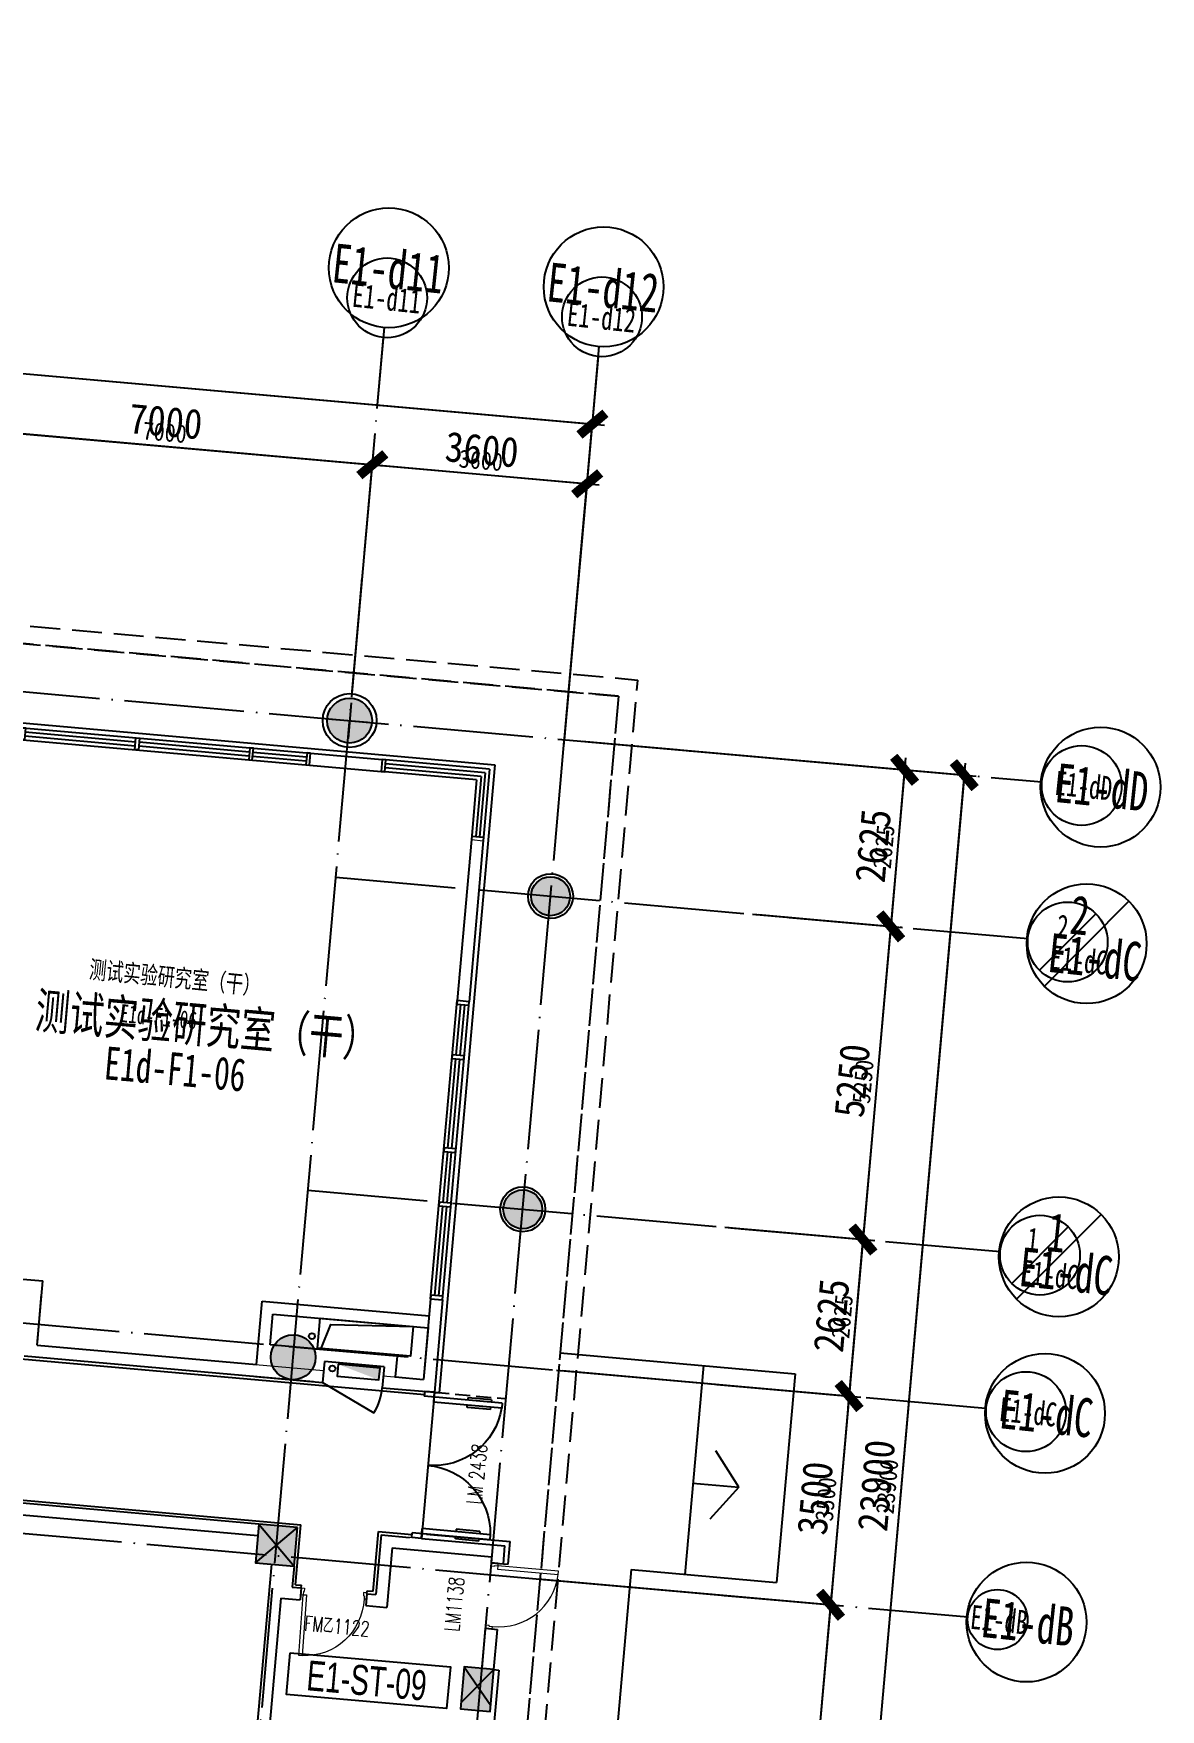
# Model space of a CAD drawing. Header units: millimetres. Extents: x 347599 to 1495443, y -100002 to 152717.
# Drawn here: x 1476630 to 1495443, y 17992 to 45983 of the extents above; entities that cross this region are included whole.
import ezdxf
from ezdxf.enums import TextEntityAlignment as Align

# ---------------------------------------------------------------- set-up
doc = ezdxf.new("R2010")
doc.units = ezdxf.units.MM
doc.header["$LTSCALE"] = 1000
doc.header["$PDMODE"] = 1
for name, pattern in [('DASH', [0.35, 0.25, -0.1]), ('E-RG-1F$0$$0$DOTE', [2.42, 2, -0.2, 0.02, -0.2]), ('XRE2$0$HIDDEN', [0.375, 0.25, -0.125])]:
    doc.linetypes.add(name, pattern=pattern)
doc.layers.get('0').update_dxf_attribs({"linetype": 'CONTINUOUS'})
doc.layers.get('Defpoints').update_dxf_attribs({"linetype": 'CONTINUOUS'})
for name, color, linetype in [('00外装饰面', 21, 'CONTINUOUS'), ('0P-FE-FH-F', 141, 'CONTINUOUS'), ('A-------', 18, 'CONTINUOUS'), ('A-A-建筑投影线', 53, 'DASH'), ('A-GLAZ-CWMG', 3, 'CONTINUOUS'), ('A-STUCCO', 152, 'CONTINUOUS'), ('A-SYMB-DOOR', 13, 'CONTINUOUS'), ('A-SYMB-DOOR1', 4, 'CONTINUOUS'), ('A-WALL', 7, 'CONTINUOUS'), ('AUDIT_D_131110141545-10', 7, 'CONTINUOUS'), ('A—墙体', 7, 'CONTINUOUS'), ('A—文字索引', 40, 'CONTINUOUS'), ('A—楼梯、电梯、栏杆', 50, 'CONTINUOUS'), ('A—设备管丼、主管符号', 50, 'CONTINUOUS'), ('A—轴线、尺寸', 1, 'CONTINUOUS'), ('A—门窗', 135, 'CONTINUOUS'), ('E-RG-1F$0$A-SYMB', 4, 'CONTINUOUS'), ('I—平面—文字', 40, 'CONTINUOUS'), ('I—平面—文字（放大1：100）', 40, 'XRE2$0$HIDDEN'), ('I—平面—消防设施', 10, 'CONTINUOUS'), ('I—平面—装饰面层线', 192, 'CONTINUOUS'), ('I—平面—门', 22, 'CONTINUOUS'), ('XRE1$0$A-SYMB', 4, 'CONTINUOUS'), ('XRE1$0$A-SYMB-NUMB-T', 4, 'CONTINUOUS'), ('轴线100', 1, 'CONTINUOUS')]:
    doc.layers.add(name, color=color, linetype=linetype)
for name, color, linetype, lineweight in [('E1-RI-1F$0$A-DOOR', 32, 'CONTINUOUS', 5), ('E1-RI-1F$0$A-GLAZ-CWMG', 3, 'CONTINUOUS', 5), ('E1-RI-1F$0$A-WALL', 7, 'CONTINUOUS', 5), ('E1-RV-1F$0$A-WALL', 7, 'CONTINUOUS', 5)]:
    doc.layers.add(name, color=color, linetype=linetype, lineweight=lineweight)
doc.styles.add('ARIAL', font='simhei.ttf', dxfattribs={"width": 0.9})
doc.styles.add('ECADI-TXT', font='simplex.shx', dxfattribs={"bigfont": 'hztxt.shx'})
doc.styles.add('XD2008', font='simhei.ttf', dxfattribs={"width": 0.7})
doc.styles.add('XRE1$0$ECADI-TXT', font='simplex.shx', dxfattribs={"bigfont": 'hztxt.shx'})
doc.styles.add('幼圆', font='SIMYOU_0.TTF', dxfattribs={"width": 0.7})
doc.dimstyles.new('200', dxfattribs={"dimscale": 200, "dimtxt": 2.5, "dimasz": 2, "dimexe": 1, "dimexo": 1, "dimgap": 0.8, "dimtad": 1, "dimdec": 0, "dimdsep": 46, "dimtxsty": 'ARIAL', "dimblk1": 'ARCHTICK', "dimblk2": 'ARCHTICK', "dimsah": 1, "dimcen": -0.9, "dimdle": 1, "dimclrd": 256, "dimclre": 256, "dimclrt": 40, "dimaunit": 1, "dimadec": 0, "dimazin": 0, "dimtfac": 0.35, "dimtdec": 0, "dimtix": 1, "dimtmove": 2, "dimatfit": 3, "dimldrblk": 'ARCHTICK', "dimfxl": 0, "dimtvp": 0.8, "dimtolj": 1, "dimtzin": 0, "dimarcsym": 0})
doc.dimstyles.new('副本 100', dxfattribs={"dimscale": 100, "dimtxt": 2.5, "dimasz": 2, "dimexe": 1, "dimexo": 1, "dimgap": 0.8, "dimtad": 1, "dimdec": 0, "dimdsep": 46, "dimtxsty": 'ARIAL', "dimblk1": 'ARCHTICK', "dimblk2": 'ARCHTICK', "dimsah": 1, "dimcen": -0.9, "dimdle": 1, "dimclrd": 256, "dimclre": 256, "dimclrt": 40, "dimaunit": 1, "dimadec": 0, "dimazin": 0, "dimtfac": 0.35, "dimtdec": 0, "dimtix": 1, "dimtmove": 2, "dimatfit": 3, "dimldrblk": 'ARCHTICK', "dimfxl": 0, "dimtvp": 0.8, "dimtolj": 1, "dimtzin": 0, "dimarcsym": 0})

# ---------------------------------------------------------------- blocks, each defined once
blk = doc.blocks.new('E1-RI-1F$0$1窗01')
at = {"layer": 'A—门窗'}
for p, q in [((12311566, -5138138), (12317365, -5138138)), ((12311566, -5138338), (12317365, -5138338)), ((12311626, -5138204), (12312526, -5138204)), ((12311626, -5138271), (12312526, -5138271)), ((12312586, -5138204), (12314436, -5138204)), ((12312586, -5138271), (12314436, -5138271)), ((12314496, -5138204), (12316345, -5138204)), ((12314496, -5138271), (12316345, -5138271)), ((12316405, -5138204), (12317305, -5138204)), ((12316405, -5138271), (12317305, -5138271))]:
    blk.add_line(p, q, dxfattribs=at)
for points in [[(12311566, -5138138), (12311626, -5138138), (12311626, -5138338), (12311566, -5138338)], [(12312526, -5138138), (12312586, -5138138), (12312586, -5138338), (12312526, -5138338)], [(12314436, -5138138), (12314496, -5138138), (12314496, -5138338), (12314436, -5138338)], [(12317365, -5138138), (12317305, -5138138), (12317305, -5138338), (12317365, -5138338)]]:
    blk.add_lwpolyline(points, close=True, dxfattribs=at)
blk.add_lwpolyline([(12316345, -5138138), (12316345, -5138338), (12316405, -5138338), (12316405, -5138138), (12316345, -5138138), (12316345, -5138138)], dxfattribs=at)
at = {"layer": 'E1-RI-1F$0$A-WALL'}
for p, q in [((12311566, -5138138), (12311566, -5138338)), ((12317365, -5138138), (12317365, -5138338))]:
    blk.add_line(p, q, dxfattribs=at)
blk = doc.blocks.new('E1-RI-1F$0$1窗05')
at = {"layer": 'A—门窗'}
for p, q in [((12348365, -5115438), (12346565, -5115438)), ((12348165, -5115638), (12346565, -5115638)), ((12346625, -5115638), (12346625, -5115438)), ((12348298, -5115504), (12346625, -5115504)), ((12348232, -5115571), (12346625, -5115571)), ((12348165, -5115638), (12348165, -5116638)), ((12348232, -5115571), (12348232, -5116578)), ((12348298, -5115504), (12348298, -5116578)), ((12348365, -5115438), (12348365, -5116638)), ((12348165, -5116578), (12348365, -5116578))]:
    blk.add_line(p, q, dxfattribs=at)
at = {"layer": 'E1-RI-1F$0$A-WALL'}
for p, q in [((12346565, -5115638), (12346565, -5115438)), ((12348165, -5116638), (12348365, -5116638))]:
    blk.add_line(p, q, dxfattribs=at)
blk = doc.blocks.new('E1-RI-1F$0$$DORLIB2D$00000011')
for p, q in [((-0.467, 0.471), (-0.467, -0.062)), ((-0.467, 0.471), (-0.433, 0.471)), ((-0.433, 0.471), (-0.433, 0.004)), ((0.433, 0.471), (0.433, 0.004)), ((0.467, 0.471), (0.433, 0.471)), ((0.467, 0.471), (0.467, -0.062)), ((-0.483, 0.396), (-0.483, 0.235)), ((-0.483, 0.396), (-0.467, 0.396)), ((-0.417, 0.396), (-0.433, 0.396)), ((-0.417, 0.396), (-0.417, 0.235)), ((0.417, 0.396), (0.417, 0.235)), ((0.417, 0.396), (0.433, 0.396)), ((0.483, 0.396), (0.467, 0.396)), ((0.483, 0.396), (0.483, 0.235)), ((-0.483, 0.235), (-0.467, 0.235)), ((-0.417, 0.235), (-0.433, 0.235)), ((0.417, 0.235), (0.433, 0.235)), ((0.483, 0.235), (0.467, 0.235)), ((-0.5, 0.004), (-0.433, 0.004)), ((-0.5, 0.004), (-0.5, -0.062)), ((0.5, 0.004), (0.433, 0.004)), ((0.5, 0.004), (0.5, -0.062)), ((-0.5, -0.062), (-0.467, -0.062)), ((0.5, -0.062), (0.467, -0.062))]:
    blk.add_line(p, q)
for centre, start, end in [((-0.467, 0.004), 0, 85.904), ((0.467, 0.004), 94.096, 180)]:
    blk.add_arc(centre, 0.467, start, end)
blk = doc.blocks.new('E1-RI-1F$0$RECTANGULAR_MULLION_-_60_Z')
at = {"layer": 'A—门窗'}
for p, q in [((-30, 125), (30, 125)), ((-30, -75), (-30, 125)), ((30, 125), (30, -75)), ((30, -75), (-30, -75))]:
    blk.add_line(p, q, dxfattribs=at)
blk = doc.blocks.new('_ArchTick')
at = {"color": 0, "linetype": 'ByBlock', "const_width": 0.4}
blk.add_lwpolyline([(-0.5, -0.5), (0.5, 0.5)], dxfattribs=at)
blk = doc.blocks.new('*D266')
at = {"layer": 'A—轴线、尺寸', "linetype": 'ByBlock', "lineweight": -2}
for p, q in [((1485462, 23651), (1490443, 23209)), ((1490261, 23426), (1489917, 19541)), ((1485153, 20164), (1490134, 19723))]:
    blk.add_line(p, q, dxfattribs=at)
at = {"layer": 'Defpoints', "color": 0, "linetype": 'ByBlock'}
for p in [(1485263, 23668), (1484954, 20182), (1489935, 19740)]:
    blk.add_point(p, dxfattribs=at)
at = {"layer": 'A—轴线、尺寸', "linetype": 'ByBlock', "lineweight": -2, "xscale": 400, "yscale": 400, "zscale": 400}
for p, rotation in [((1490244, 23227), 84.93222891520612), ((1489935, 19740), 264.9322289152061)]:
    blk.add_blockref('_ArchTick', p, dxfattribs=dict(at, rotation=rotation))
at = {"layer": 'A—轴线、尺寸', "color": 40, "linetype": 'ByBlock', "insert": (1489678, 21520), "char_height": 500, "attachment_point": 5, "rotation": 84.9322, "style": 'ARIAL'}
blk.add_mtext('\\A1;3500', dxfattribs=at)
blk = doc.blocks.new('*D267')
at = {"layer": 'A—轴线、尺寸', "linetype": 'ByBlock', "lineweight": -2}
for p, q in [((1485153, 20164), (1490134, 19723)), ((1489952, 19940), (1489042, 9680)), ((1484278, 10303), (1489259, 9861))]:
    blk.add_line(p, q, dxfattribs=at)
at = {"layer": 'Defpoints', "color": 0, "linetype": 'ByBlock'}
for p in [(1484954, 20182), (1484079, 10321), (1489060, 9879)]:
    blk.add_point(p, dxfattribs=at)
at = {"layer": 'A—轴线、尺寸', "linetype": 'ByBlock', "lineweight": -2, "xscale": 400, "yscale": 400, "zscale": 400}
for p, rotation in [((1489935, 19740), 84.93222891520612), ((1489060, 9879), 264.9322289152061)]:
    blk.add_blockref('_ArchTick', p, dxfattribs=dict(at, rotation=rotation))
at = {"layer": 'A—轴线、尺寸', "color": 40, "linetype": 'ByBlock', "insert": (1489086, 14846), "char_height": 500, "attachment_point": 5, "rotation": 84.9322, "style": 'ARIAL'}
blk.add_mtext('\\A1;9900', dxfattribs=at)
blk = doc.blocks.new('*D268')
at = {"layer": 'A—轴线、尺寸', "linetype": 'ByBlock', "lineweight": -2}
for p, q in [((1485891, 34154), (1492367, 33580)), ((1492185, 33797), (1490038, 9592)), ((1483780, 10347), (1490255, 9773))]:
    blk.add_line(p, q, dxfattribs=at)
at = {"layer": 'Defpoints', "color": 0, "linetype": 'ByBlock'}
for p in [(1485692, 34172), (1483581, 10365), (1490056, 9791)]:
    blk.add_point(p, dxfattribs=at)
at = {"layer": 'A—轴线、尺寸', "linetype": 'ByBlock', "lineweight": -2, "xscale": 400, "yscale": 400, "zscale": 400}
for p, rotation in [((1492167, 33597), 84.93222891520612), ((1490056, 9791), 264.9322289152061)]:
    blk.add_blockref('_ArchTick', p, dxfattribs=dict(at, rotation=rotation))
at = {"layer": 'A—轴线、尺寸', "color": 40, "linetype": 'ByBlock', "insert": (1490701, 21731), "char_height": 500, "attachment_point": 5, "rotation": 84.9322, "style": 'ARIAL'}
blk.add_mtext('\\A1;23900', dxfattribs=at)
blk = doc.blocks.new('*D293')
at = {"layer": 'A—轴线、尺寸', "linetype": 'ByBlock', "lineweight": -2}
for p, q in [((1414670, 40461), (1415156, 45939)), ((1414939, 45758), (1486159, 39442)), ((1485492, 34180), (1485978, 39659))]:
    blk.add_line(p, q, dxfattribs=at)
at = {"layer": 'Defpoints', "color": 0, "linetype": 'ByBlock'}
for p in [(1414652, 40261), (1485960, 39459), (1485474, 33981)]:
    blk.add_point(p, dxfattribs=at)
at = {"layer": 'A—轴线、尺寸', "linetype": 'ByBlock', "lineweight": -2, "xscale": 400, "yscale": 400, "zscale": 400}
for p, rotation in [((1415138, 45740), 174.9322288769739), ((1485960, 39459), 354.9322288769739)]:
    blk.add_blockref('_ArchTick', p, dxfattribs=dict(at, rotation=rotation))
at = {"layer": 'A—轴线、尺寸', "color": 40, "linetype": 'ByBlock', "insert": (1450585, 43011), "char_height": 500, "attachment_point": 5, "rotation": 354.9322, "style": 'ARIAL'}
blk.add_mtext('\\A1;71100', dxfattribs=at)
blk = doc.blocks.new('*D295')
at = {"layer": 'A—轴线、尺寸', "linetype": 'ByBlock', "lineweight": -2}
for p, q in [((1481950, 34996), (1482303, 38981)), ((1482087, 38799), (1486071, 38446)), ((1485536, 34678), (1485889, 38663))]:
    blk.add_line(p, q, dxfattribs=at)
at = {"layer": 'Defpoints', "color": 0, "linetype": 'ByBlock'}
for p in [(1485872, 38463), (1481932, 34797), (1485518, 34479)]:
    blk.add_point(p, dxfattribs=at)
at = {"layer": 'A—轴线、尺寸', "linetype": 'ByBlock', "lineweight": -2, "xscale": 400, "yscale": 400, "zscale": 400}
for p, rotation in [((1482286, 38781), 174.9322288769739), ((1485872, 38463), 354.9322288769739)]:
    blk.add_blockref('_ArchTick', p, dxfattribs=dict(at, rotation=rotation))
at = {"layer": 'A—轴线、尺寸', "color": 40, "linetype": 'ByBlock', "insert": (1484115, 39033), "char_height": 500, "attachment_point": 5, "rotation": 354.9322, "style": 'ARIAL'}
blk.add_mtext('\\A1;3600', dxfattribs=at)
blk = doc.blocks.new('*D309')
at = {"layer": 'A—轴线、尺寸', "linetype": 'ByBlock', "lineweight": -2}
for p, q in [((1474977, 35615), (1475331, 39599)), ((1475114, 39417), (1482485, 38764)), ((1481950, 34996), (1482303, 38981))]:
    blk.add_line(p, q, dxfattribs=at)
at = {"layer": 'Defpoints', "color": 0, "linetype": 'ByBlock'}
for p in [(1482286, 38781), (1474960, 35415), (1481932, 34797)]:
    blk.add_point(p, dxfattribs=at)
at = {"layer": 'A—轴线、尺寸', "linetype": 'ByBlock', "lineweight": -2, "xscale": 400, "yscale": 400, "zscale": 400}
for p, rotation in [((1475313, 39400), 174.9322288769739), ((1482286, 38781), 354.9322288769739)]:
    blk.add_blockref('_ArchTick', p, dxfattribs=dict(at, rotation=rotation))
at = {"layer": 'A—轴线、尺寸', "color": 40, "linetype": 'ByBlock', "insert": (1478836, 39502), "char_height": 500, "attachment_point": 5, "rotation": 354.9322, "style": 'ARIAL'}
blk.add_mtext('\\A1;7000', dxfattribs=at)
blk = doc.blocks.new('*D317')
at = {"layer": 'A—轴线、尺寸', "linetype": 'ByBlock', "lineweight": -2}
for p, q in [((1491189, 33885), (1490922, 30872)), ((1489479, 33836), (1491370, 33668)), ((1488733, 31267), (1491139, 31053))]:
    blk.add_line(p, q, dxfattribs=at)
at = {"layer": 'Defpoints', "color": 0, "linetype": 'ByBlock'}
for p in [(1489280, 33853), (1488534, 31284), (1490939, 31071)]:
    blk.add_point(p, dxfattribs=at)
at = {"layer": 'A—轴线、尺寸', "linetype": 'ByBlock', "lineweight": -2, "xscale": 400, "yscale": 400, "zscale": 400}
for p, rotation in [((1491171, 33686), 84.93222891520612), ((1490939, 31071), 264.9322289152061)]:
    blk.add_blockref('_ArchTick', p, dxfattribs=dict(at, rotation=rotation))
at = {"layer": 'A—轴线、尺寸', "color": 40, "linetype": 'ByBlock', "insert": (1490647, 32415), "char_height": 500, "attachment_point": 5, "rotation": 84.9322, "style": 'ARIAL'}
blk.add_mtext('\\A1;2625', dxfattribs=at)
blk = doc.blocks.new('*D318')
at = {"layer": 'A—轴线、尺寸', "linetype": 'ByBlock', "lineweight": -2}
for p, q in [((1489247, 31221), (1491139, 31053)), ((1490957, 31270), (1490458, 25642)), ((1488270, 26037), (1490675, 25824))]:
    blk.add_line(p, q, dxfattribs=at)
at = {"layer": 'Defpoints', "color": 0, "linetype": 'ByBlock'}
for p in [(1489048, 31239), (1488070, 26055), (1490476, 25841)]:
    blk.add_point(p, dxfattribs=at)
at = {"layer": 'A—轴线、尺寸', "linetype": 'ByBlock', "lineweight": -2, "xscale": 400, "yscale": 400, "zscale": 400}
for p, rotation in [((1490939, 31071), 84.93222891520612), ((1490476, 25841), 264.9322289152061)]:
    blk.add_blockref('_ArchTick', p, dxfattribs=dict(at, rotation=rotation))
at = {"layer": 'A—轴线、尺寸', "color": 40, "linetype": 'ByBlock', "insert": (1490296, 28493), "char_height": 500, "attachment_point": 5, "rotation": 84.9322, "style": 'ARIAL'}
blk.add_mtext('\\A1;5250', dxfattribs=at)
blk = doc.blocks.new('*D319')
at = {"layer": 'A—轴线、尺寸', "linetype": 'ByBlock', "lineweight": -2}
for p, q in [((1490493, 26041), (1490226, 23028)), ((1488784, 25992), (1490675, 25824)), ((1488038, 23422), (1490443, 23209))]:
    blk.add_line(p, q, dxfattribs=at)
at = {"layer": 'Defpoints', "color": 0, "linetype": 'ByBlock'}
for p in [(1488584, 26009), (1487839, 23440), (1490244, 23227)]:
    blk.add_point(p, dxfattribs=at)
at = {"layer": 'A—轴线、尺寸', "linetype": 'ByBlock', "lineweight": -2, "xscale": 400, "yscale": 400, "zscale": 400}
for p, rotation in [((1490476, 25841), 84.93222891520612), ((1490244, 23227), 264.9322289152061)]:
    blk.add_blockref('_ArchTick', p, dxfattribs=dict(at, rotation=rotation))
at = {"layer": 'A—轴线、尺寸', "color": 40, "linetype": 'ByBlock', "insert": (1489951, 24570), "char_height": 500, "attachment_point": 5, "rotation": 84.9322, "style": 'ARIAL'}
blk.add_mtext('\\A1;2625', dxfattribs=at)
blk = doc.blocks.new('E-RG-1F$0$十字坐标点')
at = {"layer": 'E-RG-1F$0$A-SYMB'}
for points in [[(-98, 284), (98, -284)], [(-284, -98), (284, 98)]]:
    blk.add_lwpolyline(points, dxfattribs=at)
blk = doc.blocks.new('XRE1$0$ECADI-TAG-CODE')
at = {"layer": 'XRE1$0$A-SYMB-NUMB-T', "color": 1}
blk.add_lwpolyline([(0.92, 3.5), (14.35, 3.5), (14.35, 0), (0.92, 0)], close=True, dxfattribs=at)
at = {"layer": 'XRE1$0$A-SYMB-NUMB-T', "style": 'XRE1$0$ECADI-TXT', "width": 0.7}
blk.add_attdef('CODE', text='', height=2.5, dxfattribs=at).set_placement((7.5, 1.75), align=Align.MIDDLE_CENTER)
blk = doc.blocks.new('ECADI-TAG-DOOR')
blk = doc.blocks.new('RECTANGULAR_MULLION_-_60_Z')
at = {"layer": 'A-GLAZ-CWMG'}
for p, q in [((-30, 125), (30, 125)), ((-30, -75), (-30, 125)), ((30, 125), (30, -75)), ((30, -75), (-30, -75))]:
    blk.add_line(p, q, dxfattribs=at)
blk = doc.blocks.new('XFX-BX')
blk.add_lwpolyline([(0, 0), (0, 200), (700, 200), (700, 0)], close=True)
blk.add_solid([(0, 0), (0, 0), (700, 0), (700, 200)])
blk = doc.blocks.new('*D512')
at = {"layer": 'Defpoints', "color": 0, "linetype": 'Continuous'}
for p in [(1485263, 23668), (1484954, 20182), (1489935, 19740)]:
    blk.add_point(p, dxfattribs=at)
at = {"layer": '轴线100', "linetype": 'Continuous', "lineweight": -2}
for p, q in [((1485362, 23660), (1490343, 23218)), ((1490253, 23326), (1489926, 19641)), ((1485053, 20173), (1490034, 19732))]:
    blk.add_line(p, q, dxfattribs=at)
at = {"layer": '轴线100', "linetype": 'Continuous', "lineweight": -2, "xscale": 200, "yscale": 200, "zscale": 200}
for p, rotation in [((1490244, 23227), 84.93222891520747), ((1489935, 19740), 264.9322289152075)]:
    blk.add_blockref('_ArchTick', p, dxfattribs=dict(at, rotation=rotation))
at = {"layer": '轴线100', "color": 40, "linetype": 'Continuous', "insert": (1489858, 21504), "char_height": 300, "attachment_point": 5, "rotation": 84.9322, "style": 'ARIAL'}
blk.add_mtext('\\A1;3500', dxfattribs=at)
blk = doc.blocks.new('*D513')
at = {"layer": 'Defpoints', "color": 0, "linetype": 'Continuous'}
for p in [(1484954, 20182), (1484079, 10321), (1489060, 9879)]:
    blk.add_point(p, dxfattribs=at)
at = {"layer": '轴线100', "linetype": 'Continuous', "lineweight": -2}
for p, q in [((1485053, 20173), (1490034, 19732)), ((1489943, 19840), (1489051, 9779)), ((1484179, 10312), (1489160, 9870))]:
    blk.add_line(p, q, dxfattribs=at)
at = {"layer": '轴线100', "linetype": 'Continuous', "lineweight": -2, "xscale": 200, "yscale": 200, "zscale": 200}
for p, rotation in [((1489935, 19740), 84.93222891520747), ((1489060, 9879), 264.9322289152075)]:
    blk.add_blockref('_ArchTick', p, dxfattribs=dict(at, rotation=rotation))
at = {"layer": '轴线100', "color": 40, "linetype": 'Continuous', "insert": (1489267, 14830), "char_height": 300, "attachment_point": 5, "rotation": 84.9322, "style": 'ARIAL'}
blk.add_mtext('\\A1;9900', dxfattribs=at)
blk = doc.blocks.new('*D514')
at = {"layer": 'Defpoints', "color": 0, "linetype": 'Continuous'}
for p in [(1485692, 34172), (1483581, 10365), (1490056, 9791)]:
    blk.add_point(p, dxfattribs=at)
at = {"layer": '轴线100', "linetype": 'Continuous', "lineweight": -2}
for p, q in [((1485791, 34163), (1492267, 33589)), ((1492176, 33697), (1490047, 9691)), ((1483681, 10356), (1490156, 9782))]:
    blk.add_line(p, q, dxfattribs=at)
at = {"layer": '轴线100', "linetype": 'Continuous', "lineweight": -2, "xscale": 200, "yscale": 200, "zscale": 200}
for p, rotation in [((1492167, 33597), 84.93222891520747), ((1490056, 9791), 264.9322289152075)]:
    blk.add_blockref('_ArchTick', p, dxfattribs=dict(at, rotation=rotation))
at = {"layer": '轴线100', "color": 40, "linetype": 'Continuous', "insert": (1490881, 21715), "char_height": 300, "attachment_point": 5, "rotation": 84.9322, "style": 'ARIAL'}
blk.add_mtext('\\A1;23900', dxfattribs=at)
blk = doc.blocks.new('*D539')
at = {"layer": 'Defpoints', "color": 0, "linetype": 'Continuous'}
for p in [(1414652, 40261), (1485960, 39459), (1485474, 33981)]:
    blk.add_point(p, dxfattribs=at)
at = {"layer": '轴线100', "linetype": 'Continuous', "lineweight": -2}
for p, q in [((1414661, 40361), (1415147, 45839)), ((1415038, 45749), (1486060, 39450)), ((1485483, 34080), (1485969, 39559))]:
    blk.add_line(p, q, dxfattribs=at)
at = {"layer": '轴线100', "linetype": 'Continuous', "lineweight": -2, "xscale": 200, "yscale": 200, "zscale": 200}
for p, rotation in [((1415138, 45740), 174.9322288767491), ((1485960, 39459), 354.932228876749)]:
    blk.add_blockref('_ArchTick', p, dxfattribs=dict(at, rotation=rotation))
at = {"layer": '轴线100', "color": 40, "linetype": 'Continuous', "insert": (1450569, 42830), "char_height": 300, "attachment_point": 5, "rotation": 354.9322, "style": 'ARIAL'}
blk.add_mtext('\\A1;71100', dxfattribs=at)
blk = doc.blocks.new('*D541')
at = {"layer": 'Defpoints', "color": 0, "linetype": 'Continuous'}
for p in [(1485872, 38463), (1481932, 34797), (1485518, 34479)]:
    blk.add_point(p, dxfattribs=at)
at = {"layer": '轴线100', "linetype": 'Continuous', "lineweight": -2}
for p, q in [((1481941, 34897), (1482295, 38881)), ((1482186, 38790), (1485971, 38454)), ((1485527, 34579), (1485881, 38563))]:
    blk.add_line(p, q, dxfattribs=at)
at = {"layer": '轴线100', "linetype": 'Continuous', "lineweight": -2, "xscale": 200, "yscale": 200, "zscale": 200}
for p, rotation in [((1482286, 38781), 174.9322288767491), ((1485872, 38463), 354.932228876749)]:
    blk.add_blockref('_ArchTick', p, dxfattribs=dict(at, rotation=rotation))
at = {"layer": '轴线100', "color": 40, "linetype": 'Continuous', "insert": (1484099, 38853), "char_height": 300, "attachment_point": 5, "rotation": 354.9322, "style": 'ARIAL'}
blk.add_mtext('\\A1;3600', dxfattribs=at)
blk = doc.blocks.new('*D553')
at = {"layer": 'Defpoints', "color": 0, "linetype": 'Continuous'}
for p in [(1482286, 38781), (1474960, 35415), (1481932, 34797)]:
    blk.add_point(p, dxfattribs=at)
at = {"layer": '轴线100', "linetype": 'Continuous', "lineweight": -2}
for p, q in [((1474969, 35515), (1475322, 39499)), ((1475213, 39409), (1482385, 38773)), ((1481941, 34897), (1482295, 38881))]:
    blk.add_line(p, q, dxfattribs=at)
at = {"layer": '轴线100', "linetype": 'Continuous', "lineweight": -2, "xscale": 200, "yscale": 200, "zscale": 200}
for p, rotation in [((1475313, 39400), 174.9322288767491), ((1482286, 38781), 354.932228876749)]:
    blk.add_blockref('_ArchTick', p, dxfattribs=dict(at, rotation=rotation))
at = {"layer": '轴线100', "color": 40, "linetype": 'Continuous', "insert": (1478820, 39321), "char_height": 300, "attachment_point": 5, "rotation": 354.9322, "style": 'ARIAL'}
blk.add_mtext('\\A1;7000', dxfattribs=at)
blk = doc.blocks.new('*D561')
at = {"layer": 'Defpoints', "color": 0, "linetype": 'Continuous'}
for p in [(1489280, 33853), (1488534, 31284), (1490939, 31071)]:
    blk.add_point(p, dxfattribs=at)
at = {"layer": '轴线100', "linetype": 'Continuous', "lineweight": -2}
for p, q in [((1489380, 33845), (1491271, 33677)), ((1491180, 33785), (1490931, 30971)), ((1488634, 31275), (1491039, 31062))]:
    blk.add_line(p, q, dxfattribs=at)
at = {"layer": '轴线100', "linetype": 'Continuous', "lineweight": -2, "xscale": 200, "yscale": 200, "zscale": 200}
for p, rotation in [((1491171, 33686), 84.93222891520747), ((1490939, 31071), 264.9322289152075)]:
    blk.add_blockref('_ArchTick', p, dxfattribs=dict(at, rotation=rotation))
at = {"layer": '轴线100', "color": 40, "linetype": 'Continuous', "insert": (1490826, 32399), "char_height": 300, "attachment_point": 5, "rotation": 84.9322, "style": 'ARIAL'}
blk.add_mtext('\\A1;2625', dxfattribs=at)
blk = doc.blocks.new('*D562')
at = {"layer": 'Defpoints', "color": 0, "linetype": 'Continuous'}
for p in [(1489048, 31239), (1488070, 26055), (1490476, 25841)]:
    blk.add_point(p, dxfattribs=at)
at = {"layer": '轴线100', "linetype": 'Continuous', "lineweight": -2}
for p, q in [((1489148, 31230), (1491039, 31062)), ((1490948, 31171), (1490467, 25742)), ((1488170, 26046), (1490575, 25833))]:
    blk.add_line(p, q, dxfattribs=at)
at = {"layer": '轴线100', "linetype": 'Continuous', "lineweight": -2, "xscale": 200, "yscale": 200, "zscale": 200}
for p, rotation in [((1490939, 31071), 84.93222891520747), ((1490476, 25841), 264.9322289152075)]:
    blk.add_blockref('_ArchTick', p, dxfattribs=dict(at, rotation=rotation))
at = {"layer": '轴线100', "color": 40, "linetype": 'Continuous', "insert": (1490477, 28477), "char_height": 300, "attachment_point": 5, "rotation": 84.9322, "style": 'ARIAL'}
blk.add_mtext('\\A1;5250', dxfattribs=at)
blk = doc.blocks.new('*D563')
at = {"layer": 'Defpoints', "color": 0, "linetype": 'Continuous'}
for p in [(1488584, 26009), (1487839, 23440), (1490244, 23227)]:
    blk.add_point(p, dxfattribs=at)
at = {"layer": '轴线100', "linetype": 'Continuous', "lineweight": -2}
for p, q in [((1488684, 26000), (1490575, 25833)), ((1490484, 25941), (1490235, 23127)), ((1487938, 23431), (1490343, 23218))]:
    blk.add_line(p, q, dxfattribs=at)
at = {"layer": '轴线100', "linetype": 'Continuous', "lineweight": -2, "xscale": 200, "yscale": 200, "zscale": 200}
for p, rotation in [((1490476, 25841), 84.93222891520747), ((1490244, 23227), 264.9322289152075)]:
    blk.add_blockref('_ArchTick', p, dxfattribs=dict(at, rotation=rotation))
at = {"layer": '轴线100', "color": 40, "linetype": 'Continuous', "insert": (1490131, 24554), "char_height": 300, "attachment_point": 5, "rotation": 84.9322, "style": 'ARIAL'}
blk.add_mtext('\\A1;2625', dxfattribs=at)
blk = doc.blocks.new('E1-RI-1F$0$M1000')
at = {"layer": 'E1-RI-1F$0$A-DOOR'}
for p, q in [((11787123, -6196585), (11787123, -6196685)), ((11787123, -6196585), (11787161, -6196585)), ((11787123, -6196685), (11787173, -6196685)), ((11787161, -6196635), (11787161, -6196585)), ((11787161, -6196635), (11787173, -6196635)), ((11787173, -6196685), (11787173, -6196635)), ((11788073, -6196685), (11788073, -6196635)), ((11788086, -6196635), (11788073, -6196635)), ((11788123, -6196685), (11788073, -6196685)), ((11788086, -6196635), (11788086, -6196585)), ((11788123, -6196585), (11788086, -6196585)), ((11788123, -6196585), (11788123, -6196685))]:
    blk.add_line(p, q, dxfattribs=at)
blk.add_lwpolyline([(11787161, -6195660), (11787161, -6196585), (11787211, -6196585), (11787211, -6195660)], close=True, dxfattribs=at)
blk.add_arc((11787186, -6196560), 900, 358.4089, 88.4089, dxfattribs=at)

msp = doc.modelspace()

# ---------------------------------------------------------------- hatches: boundary and pattern name
at = {"layer": 'A-------'}
h = msp.add_hatch(color=256, dxfattribs=at)
edge = h.paths.add_edge_path()
edge.add_arc((1481906.7, 34508), 375, 0, 360)
h = msp.add_hatch(color=256, dxfattribs=at)
edge = h.paths.add_edge_path()
edge.add_arc((1485261.2, 31574.5), 325, 0, 360)
h = msp.add_hatch(color=256, dxfattribs=at)
edge = h.paths.add_edge_path()
edge.add_arc((1484797.4, 26345), 325, 0, 360)
h = msp.add_hatch(color=256, dxfattribs=at)
edge = h.paths.add_edge_path()
edge.add_arc((1480963.9, 23874), 375, 0, 360)
for points in [[(1481038.1, 21031.3), (1480390.6, 21088.7), (1480333.2, 20441.3), (1480980.7, 20383.9)], [(1484316, 18657.5), (1483818, 18701.7), (1483756.1, 18004.4), (1484254.2, 17960.2)]]:
    msp.add_hatch(color=256, dxfattribs=at).paths.add_polyline_path(points)

# ---------------------------------------------------------------- linework, layer by layer
for p, q in [((1482697.6, 23895.2), (1480580.6, 24082.9)), ((1481484.6, 23802), (1481453.7, 23454.1)), ((1482480.7, 23713.7), (1481484.6, 23802)), ((1482697.6, 23895.2), (1482666.7, 23547.3)), ((1482480.7, 23713.7), (1482449.8, 23365.7))]:
    msp.add_line(p, q)
at = {"elevation": 0}
for points in [[(1481038.1, 21031.3), (1480390.6, 21088.7), (1480333.2, 20441.3), (1480980.7, 20383.9)], [(1484316, 18657.5), (1483818, 18701.7), (1483756.1, 18004.4), (1484254.2, 17960.2)]]:
    msp.add_lwpolyline(points, close=True, dxfattribs=at)
for centre, radius in [((1481906.7, 34508, 0), 375), ((1485261.2, 31574.5, 0), 325), ((1484797.4, 26345, 0), 325), ((1480963.9, 23874, 0), 375)]:
    msp.add_circle(centre, radius)
at = {"layer": '00外装饰面', "linetype": 'ByBlock', "ltscale": 5}
for p, q in [((1428918.5, 38684.3), (1484331, 33770.2)), ((1484331, 33770.2), (1483400.8, 23280.3)), ((1483321.1, 23287.4), (1483400.8, 23280.3)), ((1483191.4, 20920.7), (1484586.2, 20797)), ((1483311.1, 20910.1), (1484586.2, 20797)), ((1484552.6, 20418.5), (1484586.2, 20797)), ((1484472.8, 20425.5), (1484552.5, 20418.5)), ((1484396, 18650.4), (1483654.2, 10278.2)), ((1484316, 18657.5), (1484396, 18650.4))]:
    msp.add_line(p, q, dxfattribs=at)
for centre, radius in [((1481906.7, 34508), 450), ((1485260.7, 31574.5), 375), ((1484797, 26345), 375)]:
    msp.add_circle(centre, radius, dxfattribs=at)
at = {"layer": '0P-FE-FH-F'}
msp.add_circle((1481276.9, 24227.6), 50, dxfattribs=at)
at = {"layer": 'A-A-建筑投影线'}
msp.add_line((1483321.2, 23288.5), (1484496.6, 23184.2), dxfattribs=at)
at = {"layer": 'A-STUCCO', "color": 152}
msp.add_line((1483321.1, 23287.4), (1483400.8, 23280.3), dxfattribs=at)
at = {"layer": 'A-WALL'}
for p, q in [((1476387, 25183.6), (1476785.4, 25148.3)), ((1476690.5, 24077.3), (1476785.4, 25148.3)), ((1476694.9, 24127.3), (1476765.5, 24923.9)), ((1483258.9, 24850.1), (1483458.1, 24832.4)), ((1483216.2, 24367), (1483139.8, 23505.4)), ((1476690.5, 24077.3), (1480350.6, 23752.8)), ((1476473.6, 23895.8), (1481304.3, 23467.4)), ((1480332.9, 23553.4), (1481453.7, 23454.1)), ((1482666.7, 23547.3), (1483139.8, 23505.4)), ((1482449.8, 23365.7), (1483321.4, 23288.5))]:
    msp.add_line(p, q, dxfattribs=at)
at = {"layer": 'AUDIT_D_131110141545-10'}
for p, q in [((1480350.6, 23752.8), (1480444.6, 24813.5)), ((1480444.6, 24813.5), (1483233.9, 24566.2)), ((1480580.6, 24082.9), (1480626.2, 24596.6)), ((1480626.2, 24596.6), (1483216.2, 24367))]:
    msp.add_line(p, q, dxfattribs=at)
at = {"layer": 'A—墙体'}
for p, q in [((1481256, 33962.6), (1482451.3, 33856.6)), ((1481238.3, 33763.4), (1482433.7, 33657.4)), ((1483939.1, 32520), (1483700.6, 29830.5)), ((1484138.3, 32502.3), (1483899.8, 29812.9)), ((1483258.9, 24850.1), (1483139.7, 23505.5)), ((1483458.1, 24832.4), (1483321.2, 23288.6)), ((1480390.6, 21088.7), (1476257.2, 21455.3)), ((1480373, 20889.5), (1476438.8, 21238.4)), ((1482432.6, 20907.6), (1482344.3, 19911.5)), ((1482432.6, 20907.6), (1482905.5, 20865.7)), ((1483104.7, 20848), (1484499.3, 20724.4)), ((1484472.9, 20425.5), (1484499.3, 20724.4)), ((1482614.2, 20690.8), (1482525.8, 19694.6)), ((1482614.2, 20690.8), (1484282.5, 20542.8)), ((1484273.7, 20443.2), (1484282.5, 20542.8)), ((1484273.7, 20443.2), (1484472.9, 20425.5)), ((1479774.7, 11028.7), (1480607.3, 20417)), ((1480980.7, 20383.9), (1480949.7, 20035.1)), ((1480949.7, 20035.1), (1481099.2, 20021.9)), ((1481099.2, 20021.9), (1481081.5, 19822.7)), ((1482194.9, 19924.7), (1482177.2, 19725.5)), ((1482194.9, 19924.7), (1482344.3, 19911.5)), ((1480757.8, 19851.4), (1480567.8, 17708.9)), ((1480757.8, 19851.4), (1481081.5, 19822.7)), ((1482177.2, 19725.5), (1482525.8, 19694.6)), ((1484117, 18675.1), (1484176.5, 19347.5)), ((1484176.5, 19347.5), (1484375.8, 19329.8)), ((1484316.2, 18657.5), (1484375.8, 19329.8))]:
    msp.add_line(p, q, dxfattribs=at)
at = {"layer": 'A—楼梯、电梯、栏杆', "linetype": 'DASH', "ltscale": 2}
for p, q in [((1486393.6, 34913.2), (1425847.9, 40284)), ((1429161.3, 40289.8), (1486718.9, 35185.5)), ((1429161.3, 40289.8), (1486718.9, 35185.5)), ((1428836, 40017.5), (1486061.6, 34942.6)), ((1428836, 40017.5), (1486061.6, 34942.6)), ((1428836, 40017.5), (1486393.6, 34913.2)), ((1483673.7, 846.1), (1486718.9, 35185.5)), ((1483673.7, 846.1), (1486718.9, 35185.5)), ((1486393.6, 34913.2), (1483376.4, 889.6)), ((1486382.5, 34788), (1483376.4, 889.6)), ((1486382.5, 34788), (1483376.4, 889.6)), ((1486393.6, 34913.2), (1485421.2, 23947.1))]:
    msp.add_line(p, q, dxfattribs=at)
at = {"layer": 'A—楼梯、电梯、栏杆'}
for p, q in [((1485421.2, 23947.1), (1489342.6, 23599.4)), ((1487811.9, 23735.1), (1487502.8, 20248.7)), ((1489342.6, 23599.4), (1489033.5, 20113)), ((1486606.3, 20328.2), (1485573, 8673.9)), ((1486606.3, 20328.2), (1489033.5, 20113))]:
    msp.add_line(p, q, dxfattribs=at)
for points in [[(1488403, 21702.3), (1488018.9, 22312.6)], [(1487637.6, 21770.2), (1488403, 21702.3)], [(1488403, 21702.3), (1487917.5, 21169.1)]]:
    msp.add_lwpolyline(points, dxfattribs=at)
at = {"layer": 'A—设备管丼、主管符号'}
for points in [[(1481371.9, 24028.3), (1481416.1, 24526.6), (1482967.6, 24389), (1482923.4, 23890.7), (1481371.9, 24028.3)], [(1481429.6, 24023.2), (1481591.8, 24422.6), (1482967.6, 24389)]]:
    msp.add_lwpolyline(points, dxfattribs=at)
at = {"layer": 'A—轴线、尺寸', "linetype": 'E-RG-1F$0$$0$DOTE'}
for p, q in [((1478949.1, 1150.8), (1482488.7, 41072.2)), ((1413065.8, 40612.1), (1493462.3, 33482.5)), ((1482535, 832.8), (1486074.7, 40754.2)), ((1481674.8, 31892.5), (1493230.4, 30867.8)), ((1413394.5, 30041.8), (1492534.8, 23023.6)), ((1481211.2, 26663), (1492766.6, 25638.3)), ((1413434.1, 26524.5), (1492225.6, 19537.2))]:
    msp.add_line(p, q, dxfattribs=at)
at = {"layer": 'A—轴线、尺寸', "linetype": 'ByBlock'}
for points in [[(1493504.8, 30072.8), (1494916.7, 31489.3)], [(1493041, 24843.2), (1494452.9, 26259.7)]]:
    msp.add_lwpolyline(points, dxfattribs=at)
for centre in [(1482561.2, 42069.8), (1486147.1, 41751.8), (1494442.6, 33395.9), (1494210.7, 30781.1), (1493747, 25551.4), (1493515.1, 22936.9), (1493205.9, 19450.6)]:
    msp.add_circle(centre, 1000, dxfattribs=at)
at = {"layer": 'A—门窗'}
for p, q in [((1483258.9, 24850.1), (1483700.6, 29830.5)), ((1483258.9, 24850.1), (1483700.6, 29830.5)), ((1483458.1, 24832.4), (1483899.8, 29812.9)), ((1483686.6, 28918.2), (1483761.7, 29764.9)), ((1483753, 28912.3), (1483828.1, 29759)), ((1483548.8, 27364.3), (1483681.3, 28858.4)), ((1483615.2, 27358.4), (1483747.7, 28852.5)), ((1483468.4, 26457.8), (1483543.5, 27304.5)), ((1483534.8, 26452), (1483609.9, 27298.6)), ((1483330.6, 24903.9), (1483463.1, 26398.1)), ((1483397, 24898.1), (1483529.5, 26392.2))]:
    msp.add_line(p, q, dxfattribs=at)
for points in [[(1483695.3, 29770.8), (1483894.5, 29753.1), (1483899.8, 29812.9), (1483700.6, 29830.5)], [(1483614.9, 28864.3), (1483814.1, 28846.6), (1483819.4, 28906.4), (1483620.2, 28924.1)], [(1483477.1, 27310.4), (1483676.3, 27292.7), (1483681.6, 27352.5), (1483482.4, 27370.2)], [(1483396.7, 26404), (1483595.9, 26386.3), (1483601.2, 26446.1), (1483402, 26463.7)]]:
    msp.add_lwpolyline(points, close=True, dxfattribs=at)
at = {"layer": 'Defpoints'}
for p, q in [((1480333.2, 20441.3, 0), (1481038.1, 21031.3, 0)), ((1480390.6, 21088.7, 0), (1480980.7, 20383.9, 0))]:
    msp.add_line(p, q, dxfattribs=at)
at = {"layer": 'Defpoints', "elevation": 0}
for points in [[(1484316, 18657.5), (1483765, 18104)], [(1483818, 18701.7), (1484263, 18059.8)]]:
    msp.add_lwpolyline(points, dxfattribs=at)
at = {"layer": 'E1-RI-1F$0$A-GLAZ-CWMG'}
msp.add_line((1483458.1, 24832.4), (1483899.8, 29812.9), dxfattribs=at)
msp.add_lwpolyline([(1483258.9, 24850.1), (1483458.1, 24832.4), (1483463.4, 24892.2), (1483264.2, 24909.8)], close=True, dxfattribs=at)
at = {"layer": 'E1-RI-1F$0$A-WALL'}
for p, q in [((1483700.6, 29830.5), (1483899.8, 29812.9)), ((1476694.9, 24127.3), (1476765.5, 24923.9)), ((1476694.9, 24127.1), (1476765.5, 24923.9)), ((1483258.9, 24850.1), (1483458.1, 24832.4)), ((1483258.9, 24850.1), (1483458.1, 24832.4)), ((1478383.9, 23927.2), (1481471.4, 23653.4)), ((1478167, 23745.6), (1481453.8, 23454.2)), ((1482467.5, 23565.1), (1483139.7, 23505.5)), ((1482449.8, 23365.9), (1483321.2, 23288.6)), ((1483104.7, 20848), (1482906.6, 20865.6))]:
    msp.add_line(p, q, dxfattribs=at)
at = {"layer": 'E1-RV-1F$0$A-WALL'}
for p, q in [((1482432.6, 20907.6), (1482344.3, 19911.5)), ((1482432.6, 20907.6), (1482905.5, 20865.7)), ((1483104.7, 20848), (1484499.3, 20724.4)), ((1484472.9, 20425.5), (1484499.3, 20724.4)), ((1482614.2, 20690.8), (1482525.8, 19694.6)), ((1482614.2, 20690.8), (1484282.5, 20542.8)), ((1484273.7, 20443.2), (1484282.5, 20542.8)), ((1484273.7, 20443.2), (1484472.9, 20425.5)), ((1479774.7, 11028.7), (1480607.3, 20417)), ((1480980.7, 20383.9), (1480949.7, 20035.1)), ((1480949.7, 20035.1), (1481099.2, 20021.9)), ((1481099.2, 20021.9), (1481081.5, 19822.7)), ((1482194.9, 19924.7), (1482177.2, 19725.5)), ((1482194.9, 19924.7), (1482344.3, 19911.5)), ((1480757.8, 19851.4), (1480567.8, 17708.9)), ((1480757.8, 19851.4), (1481081.5, 19822.7)), ((1482177.2, 19725.5), (1482525.8, 19694.6)), ((1484117, 18675.1), (1484176.5, 19347.5)), ((1484176.5, 19347.5), (1484375.8, 19329.8)), ((1484316.2, 18657.5), (1484375.8, 19329.8))]:
    msp.add_line(p, q, dxfattribs=at)
at = {"layer": 'I—平面—消防设施'}
msp.add_line((1481453.7, 23454.1), (1482313.5, 22943.4), dxfattribs=at)
msp.add_circle((1481619.4, 23686.3), 50, dxfattribs=at)
msp.add_arc((1481453.7, 23454.1), 1000, 329.29443, 354.93315, dxfattribs=at)
at = {"layer": 'I—平面—装饰面层线'}
for p, q in [((1476419.4, 23850.3), (1483154.1, 23253)), ((1476211.8, 21509.5), (1481093.6, 21076.6)), ((1481004.7, 20074, 0), (1481093.6, 21076.6, 0)), ((1482298.9, 19965.6), (1482387.2, 20961.9)), ((1482387.2, 20961.9), (1482946.5, 20912.3)), ((1481004.7, 20074, 0), (1481103, 20065.3, 0)), ((1481099.2, 20021.9), (1481103, 20065.3, 0)), ((1482194.9, 19924.7), (1482199.3, 19974.5)), ((1482199.3, 19974.4), (1482298.9, 19965.6))]:
    msp.add_line(p, q, dxfattribs=at)
at = {"layer": 'I—平面—门'}
msp.add_line((1483321.2, 23288.5), (1483104.8, 20848), dxfattribs=at)
at = {"layer": '轴线100', "linetype": 'E-RG-1F$0$$0$DOTE'}
for p, q in [((1478949.1, 1150.8), (1482473.9, 40904.6)), ((1413065.8, 40612.1), (1493462.3, 33482.5)), ((1482535, 832.8), (1486059.8, 40586.7)), ((1481674.8, 31892.5), (1493230.4, 30867.8)), ((1413394.5, 30041.8), (1492534.8, 23023.6)), ((1481211.2, 26663), (1492766.6, 25638.3)), ((1413434.1, 26524.5), (1492225.6, 19537.2))]:
    msp.add_line(p, q, dxfattribs=at)
at = {"layer": '轴线100', "linetype": 'ByBlock'}
for points in [[(1493423.8, 30336.8), (1494365.1, 31281.2)], [(1492960.1, 25107.1), (1493901.3, 26051.5)]]:
    msp.add_lwpolyline(points, dxfattribs=at)
at = {"layer": '轴线100'}
for centre in [(1482533.5, 41568.6), (1486119.4, 41250.7)]:
    msp.add_circle(centre, 666.7, dxfattribs=at)
at = {"layer": '轴线100', "linetype": 'ByBlock'}
for centre, radius in [((1494126.3, 33423.8), 666.7), ((1493894.5, 30809), 666.7), ((1493430.7, 25579.3), 666.7), ((1493198.8, 22964.8), 666.7), ((1492723.6, 19493.2), 500)]:
    msp.add_circle(centre, radius, dxfattribs=at)

# ---------------------------------------------------------------- block references
at = {"layer": 'A-GLAZ-CWMG', "color": 8, "extrusion": (0, 0, -1), "rotation": 95.06777112931198}
msp.add_blockref('RECTANGULAR_MULLION_-_60_Z', (-1483336.3, 24873.3), dxfattribs=at)
at = {"layer": 'A-SYMB-DOOR'}
ref = msp.add_blockref('ECADI-TAG-DOOR', (1484881.4, 21880.7, 0), dxfattribs=dict(at, xscale=100.0000000022703, yscale=100.0000000022703, zscale=100.0000000022703, rotation=84.67699833131618))
ref.add_attrib('门窗主编号1', 'LM', dxfattribs={"height": 250, "rotation": 84.677, "style": 'ECADI-TXT', "width": 0.7}).set_placement((1484134.8, 21719.3, 0), align=Align.RIGHT)
ref.add_attrib('门窗主编号2', '2438', (1484148.2, 21817.4, 333.3), dxfattribs={"height": 250, "rotation": 84.677, "style": 'ECADI-TXT', "width": 0.7})
at = {"layer": 'A-SYMB-DOOR1'}
ref = msp.add_blockref('ECADI-TAG-DOOR', (1484567.2, 20353.1, 0), dxfattribs=dict(at, xscale=100.0000000022704, yscale=100.0000000022704, zscale=100.0000000022704, rotation=84.67699833131618))
ref.add_attrib('门窗主编号1', 'LM1138', dxfattribs={"layer": 'A-SYMB-DOOR', "height": 250, "rotation": 84.677, "style": 'ECADI-TXT', "width": 0.7}).set_placement((1483820.6, 20191.7, 0), align=Align.RIGHT)
ref = msp.add_blockref('ECADI-TAG-DOOR', (1482314.6, 19404.3, 0), dxfattribs=dict(at, xscale=100.0000000022704, yscale=100.0000000022704, zscale=100.0000000022704, rotation=354.6769983313162))
ref.add_attrib('门窗主编号1', 'FM乙1122', dxfattribs={"layer": 'A-SYMB-DOOR', "height": 250, "rotation": 354.677, "style": 'ECADI-TXT', "width": 0.7}).set_placement((1482225.6, 19208.6, 0), align=Align.RIGHT)
at = {"layer": 'Defpoints', "color": 1, "rotation": 335.9498730248836}
msp.add_blockref('E-RG-1F$0$十字坐标点', (1481906.7, 34507.3), dxfattribs=at)
at = {"layer": 'E1-RI-1F$0$A-GLAZ-CWMG', "rotation": 354.9322288656502}
for name, p in [('E1-RI-1F$0$1窗01', (-10334087.5, 6240057.3)), ('E1-RI-1F$0$1窗05', (-10363982.9, 6219919.2))]:
    msp.add_blockref(name, p, dxfattribs=at)
at = {"layer": 'E1-RI-1F$0$A-GLAZ-CWMG', "color": 8, "extrusion": (0, 0, -1)}
for p, rotation in [((-1482470.2, 33729.6), 5.06777112931197), ((-1483336.3, 24873.3), 95.06777112931198)]:
    msp.add_blockref('E1-RI-1F$0$RECTANGULAR_MULLION_-_60_Z', p, dxfattribs=dict(at, rotation=rotation))
at = {"layer": 'I—平面—消防设施', "xscale": -1, "rotation": 174.9493470163486}
msp.add_blockref('XFX-BX', (1481717.2, 23756.1), dxfattribs=at)
at = {"layer": 'I—平面—门'}
for name, p, xscale, yscale, zscale, rotation in [('E1-RI-1F$0$$DORLIB2D$00000011', (1483202.7, 22069.2), -2449.999999999995, 2449.999999999995, -2449.999999999995, 264.9322288657895), ('E1-RI-1F$0$M1000', (9419305.4, 12333478.8), 1.1, 1.1, 1.1, 264.9322307920988), ('E1-RI-1F$0$M1000', (-11943251.8, -5841921.1), -1.1, 1.1, 1.1, 175.8575603260327)]:
    msp.add_blockref(name, p, dxfattribs=dict(at, xscale=xscale, yscale=yscale, zscale=zscale, rotation=rotation))
at = {"layer": 'XRE1$0$A-SYMB'}
ref = msp.add_blockref('XRE1$0$ECADI-TAG-CODE', (1480667.8, 18259.3), dxfattribs=dict(at, xscale=200.0000000186264, yscale=200.0000000186264, zscale=200.0000000186264, rotation=354.9225100827637))
ref.add_attrib('CODE', 'E1-ST-09', dxfattribs={"layer": 'XRE1$0$A-SYMB-NUMB-T', "color": 40, "height": 500, "rotation": 354.92251, "style": '幼圆', "width": 0.7}).set_placement((1482192.9, 18475.2), align=Align.MIDDLE_CENTER)

# ---------------------------------------------------------------- texts
at = {"layer": 'A—文字索引', "style": 'ARIAL', "width": 0.7}
for s, p in [('E1-d11', (1482554.3, 42058.1)), ('E1-d12', (1486140.2, 41740.1)), ('E1-dD', (1494468.8, 33393.3)), ('2', (1494098.7, 31258.3)), ('E1-dC', (1494349.2, 30556)), ('1', (1493710, 25958.8)), ('E1-dC', (1493867.6, 25309.9)), ('E1-dC', (1493541.3, 22934.4)), ('E1-dB', (1493232.1, 19448.1))]:
    msp.add_text(s, height=650, rotation=354, dxfattribs=at).set_placement(p, align=Align.MIDDLE_CENTER)
at = {"layer": 'I—平面—文字', "linetype": 'ByBlock', "style": 'XD2008', "width": 0.7}
for s, height, p in [('测试实验研究室（干）', 600, (1476640.3, 29376.9, 0)), ('E1d-F1-06', 550, (1477796.7, 28519, 0))]:
    msp.add_text(s, height=height, rotation=354.94783, dxfattribs=at).set_placement(p)
at = {"layer": 'I—平面—文字（放大1：100）', "linetype": 'ByBlock', "style": 'XD2008', "width": 0.7}
for s, p in [('测试实验研究室（干）', (1477548.7, 30209.3)), ('E1d-F1-06', (1478060.7, 29475.3, 0))]:
    msp.add_text(s, height=300, rotation=354.31437, dxfattribs=at).set_placement(p)
at = {"layer": '轴线100', "color": 40, "style": 'ARIAL', "width": 0.7}
for s, p in [('E1-d11', (1482526.1, 41561.8)), ('E1-d12', (1486112.1, 41243.8)), ('E1-dD', (1494161.2, 33420.4)), ('2', (1493808.4, 31065.4)), ('E1-dC', (1494079, 30508.9)), ('1', (1493311.3, 25839.6)), ('E1-dC', (1493591.6, 25257.2)), ('E1-dC', (1493233.7, 22961.5)), ('E1-dB', (1492749.8, 19490.7))]:
    msp.add_text(s, height=400, rotation=354, dxfattribs=at).set_placement(p, align=Align.MIDDLE_CENTER)

# ---------------------------------------------------------------- dimensions: what is measured, and where the dimension line sits
at = {"layer": 'A—轴线、尺寸', "linetype": 'ByBlock'}
for base, p1, p2, angle, picture, middle in [((1485959.9, 39459.3), (1414652, 40261.3), (1485474.1, 33980.8), 354.93223, '*D293', (1450585.4, 43010.8)), ((1482285.7, 38781.4), (1474959.8, 35415.4), (1481932.4, 34797), 354.93223, '*D309', (1478835.9, 39501.8)), ((1485871.7, 38463.3), (1481932.4, 34796.9), (1485518.4, 34478.9), 354.93223, '*D295', (1484115.2, 39033.5)), ((1490056.2, 9790.8), (1485691.8, 34171.6), (1483581.1, 10365), 84.93223, '*D268', (1490700.6, 21730.5)), ((1490939.4, 31070.9), (1489279.9, 33853.4), (1488534.2, 31284.2), 84.93223, '*D317', (1490646.9, 32414.5)), ((1490475.6, 25841.5), (1489048, 31238.7), (1488070.4, 26054.8), 84.93223, '*D318', (1490296.3, 28492.7)), ((1490243.7, 23226.7), (1488584.3, 26009.2), (1487838.5, 23440), 84.93223, '*D319', (1489951.3, 24570.3)), ((1489934.6, 19740.4), (1485262.9, 23668.4), (1484953.7, 20182.1), 84.93223, '*D266', (1489678, 21520)), ((1489060.1, 9879.1), (1484953.7, 20182.1), (1484079.2, 10320.8), 84.93223, '*D267', (1489086.1, 14846.2))]:
    dim = msp.add_linear_dim(base=base, p1=p1, p2=p2, angle=angle, dimstyle='200', dxfattribs=at)
    dim.commit()
    dim.dimension.update_dxf_attribs({"geometry": picture, "text_midpoint": middle})
at = {"layer": '轴线100', "linetype": 'Continuous'}
for base, p1, p2, angle, picture, middle in [((1485959.9, 39459.3), (1414652, 40261.3), (1485474.1, 33980.8), 354.93223, '*D539', (1450569.4, 42830.4)), ((1482285.7, 38781.4), (1474959.8, 35415.4), (1481932.4, 34797), 354.93223, '*D553', (1478819.9, 39321.4)), ((1485871.7, 38463.3), (1481932.4, 34796.9), (1485518.4, 34478.9), 354.93223, '*D541', (1484099.2, 38853.1)), ((1490056.2, 9790.8), (1485691.8, 34171.6), (1483581.1, 10365), 84.93223, '*D514', (1490881, 21714.5)), ((1490939.4, 31070.9), (1489279.9, 33853.4), (1488534.2, 31284.2), 84.93223, '*D561', (1490826.2, 32398.6)), ((1490475.6, 25841.5), (1489048, 31238.7), (1488070.4, 26054.8), 84.93223, '*D562', (1490476.7, 28476.7)), ((1490243.7, 23226.7), (1488584.3, 26009.2), (1487838.5, 23440), 84.93223, '*D563', (1490130.6, 24554.4)), ((1489934.6, 19740.4), (1485262.9, 23668.4), (1484953.7, 20182.1), 84.93223, '*D512', (1489858.4, 21504)), ((1489060.1, 9879.1), (1484953.7, 20182.1), (1484079.2, 10320.8), 84.93223, '*D513', (1489266.5, 14830.2))]:
    dim = msp.add_linear_dim(base=base, p1=p1, p2=p2, angle=angle, dimstyle='副本 100', override={"dimtxt": 3}, dxfattribs=at)
    dim.commit()
    dim.dimension.update_dxf_attribs({"geometry": picture, "text_midpoint": middle})

doc.saveas('drawing.dxf')
